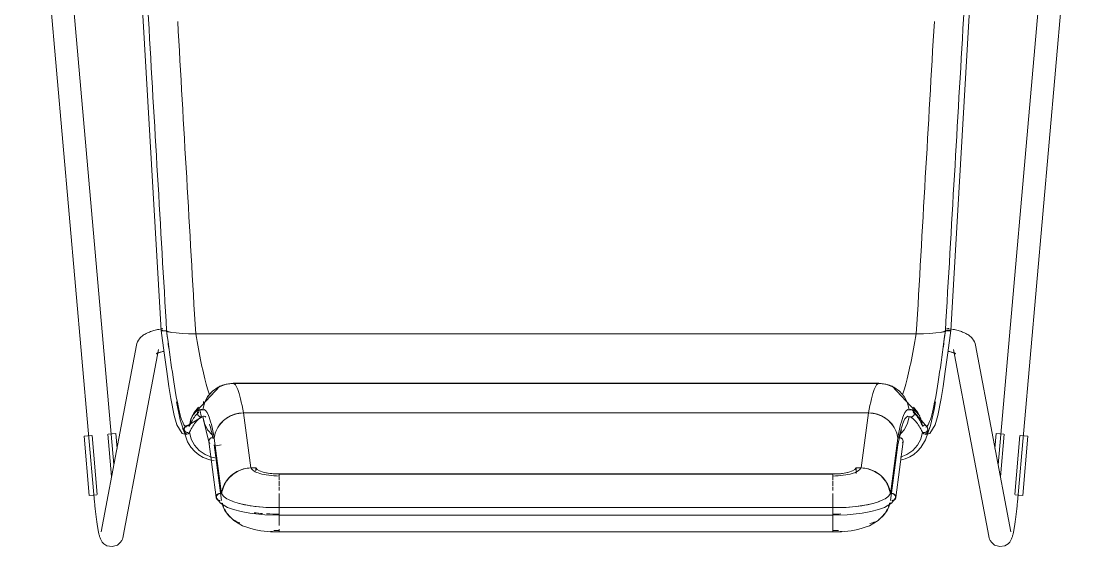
# Model space of a CAD drawing. Header units: millimetres. Extents: x 79795 to 317870, y -36033 to 97293.
# Drawn here: x 162500 to 163069, y 30468 to 30747 of the extents above; entities that cross this region are included whole.
import ezdxf

# ---------------------------------------------------------------- set-up
doc = ezdxf.new("R2010")
doc.units = ezdxf.units.MM
doc.header["$MEASUREMENT"] = 0
doc.layers.add('I-FURN', color=8, linetype='CONTINUOUS', lineweight=9)

msp = doc.modelspace()

# ---------------------------------------------------------------- linework, layer by layer
at = {"layer": 'I-FURN'}
for p, q in [((162500.17, 30934.87), (162539.12, 30491.55)), ((162549.41, 30511.57), (162512.13, 30935.92)), ((163057.32, 30935.92), (163020.02, 30511.42)), ((163030.32, 30491.55), (163069.27, 30934.87)), ((162574.6, 30582.83), (162555.32, 30914.74)), ((162994.84, 30582.83), (163014.13, 30914.74)), ((162572.01, 30583.19), (162572.67, 30583.34)), ((162572.67, 30583.34), (162573.34, 30583.48)), ((162573.34, 30583.48), (162574.02, 30583.62)), ((162574.02, 30583.62), (162574.71, 30583.74)), ((162574.71, 30583.74), (162575.41, 30583.86)), ((162993.31, 30583.97), (162992.59, 30584.07)), ((162994.03, 30583.86), (162993.31, 30583.97)), ((162995.43, 30583.62), (162994.73, 30583.74)), ((162996.11, 30583.48), (162995.43, 30583.62)), ((162996.78, 30583.34), (162996.11, 30583.48)), ((162997.43, 30583.19), (162996.78, 30583.34)), ((162562.04, 30576.87), (162562.47, 30577.66)), ((162562.47, 30577.66), (162562.96, 30578.35)), ((162562.96, 30578.35), (162563.47, 30578.94)), ((162563.47, 30578.94), (162563.99, 30579.46)), ((162563.99, 30579.46), (162564.52, 30579.92)), ((162564.52, 30579.92), (162565.05, 30580.32)), ((162565.05, 30580.32), (162565.59, 30580.68)), ((162565.59, 30580.68), (162566.13, 30581)), ((162566.13, 30581), (162566.66, 30581.29)), ((162566.66, 30581.29), (162567.21, 30581.56)), ((162567.21, 30581.56), (162567.77, 30581.81)), ((162567.77, 30581.81), (162568.34, 30582.05)), ((162568.34, 30582.05), (162568.93, 30582.27)), ((162568.93, 30582.27), (162569.52, 30582.48)), ((162569.52, 30582.48), (162570.12, 30582.67)), ((162570.12, 30582.67), (162570.74, 30582.85)), ((162570.74, 30582.85), (162571.37, 30583.02)), ((162571.37, 30583.02), (162572.01, 30583.19)), ((162574.6, 30582.83), (162574.67, 30582.89)), ((162574.67, 30582.89), (162574.61, 30582.83)), ((162574.61, 30582.83), (162576.16, 30570.98)), ((162575.14, 30582.98), (162574.85, 30582.94)), ((162574.85, 30582.94), (162575.14, 30582.98)), ((162574.87, 30582.73), (162575.17, 30582.69)), ((162575.17, 30582.69), (162574.87, 30582.73)), ((162575.52, 30583.02), (162575.14, 30582.98)), ((162575.14, 30582.98), (162575.52, 30583.02)), ((162575.17, 30582.69), (162575.56, 30582.65)), ((162575.55, 30582.65), (162575.17, 30582.69)), ((162576.01, 30582.63), (162575.55, 30582.65)), ((162575.56, 30582.65), (162576.01, 30582.63)), ((162576.01, 30582.63), (162576.5, 30582.62)), ((162576.5, 30582.62), (162576.01, 30582.63)), ((162576.5, 30582.62), (162577, 30582.63)), ((162577, 30582.63), (162576.5, 30582.62)), ((162577, 30582.63), (162577.47, 30582.65)), ((162577.47, 30582.64), (162577, 30582.63)), ((162577.47, 30582.65), (162578.37, 30582.24)), ((162578.37, 30582.25), (162577.47, 30582.64)), ((162580.11, 30581.88), (162578.37, 30582.25)), ((162578.37, 30582.24), (162580.12, 30581.88)), ((162580.12, 30581.88), (162582.62, 30581.57)), ((162582.58, 30581.57), (162580.12, 30581.88)), ((162585.67, 30581.33), (162582.61, 30581.57)), ((162582.62, 30581.57), (162585.72, 30581.33)), ((162589.19, 30581.18), (162585.67, 30581.33)), ((162585.72, 30581.33), (162589.25, 30581.17)), ((162589.25, 30581.17), (162593.02, 30581.12)), ((162592.94, 30581.12), (162589.25, 30581.17)), ((162593.02, 30581.12), (162976.42, 30581.12)), ((162976.42, 30581.12), (162593.02, 30581.12)), ((162976.42, 30581.12), (162980.19, 30581.17)), ((162980.19, 30581.17), (162976.5, 30581.12)), ((162980.19, 30581.17), (162983.73, 30581.33)), ((162983.73, 30581.33), (162980.25, 30581.18)), ((162983.73, 30581.33), (162986.83, 30581.57)), ((162986.83, 30581.57), (162983.77, 30581.33)), ((162986.83, 30581.57), (162989.32, 30581.88)), ((162989.32, 30581.88), (162986.86, 30581.57)), ((162989.32, 30581.88), (162991.07, 30582.24)), ((162991.07, 30582.25), (162989.33, 30581.88)), ((162991.07, 30582.24), (162991.97, 30582.65)), ((162991.97, 30582.64), (162991.07, 30582.25)), ((162991.97, 30582.65), (162992.44, 30582.63)), ((162992.44, 30582.63), (162991.97, 30582.64)), ((162992.44, 30582.63), (162992.94, 30582.62)), ((162992.94, 30582.62), (162992.44, 30582.63)), ((162992.98, 30583.05), (162992.48, 30583.04)), ((162992.48, 30583.04), (162992.98, 30583.05)), ((162992.94, 30582.62), (162993.43, 30582.63)), ((162993.44, 30582.63), (162992.94, 30582.62)), ((162993.47, 30583.04), (162992.98, 30583.05)), ((162992.98, 30583.05), (162993.47, 30583.04)), ((162994.84, 30582.83), (162993.28, 30570.98)), ((162993.43, 30582.63), (162993.89, 30582.65)), ((162993.89, 30582.65), (162993.44, 30582.63)), ((162993.92, 30583.02), (162993.47, 30583.04)), ((162993.47, 30583.04), (162993.92, 30583.02)), ((162993.89, 30582.65), (162994.27, 30582.69)), ((162994.28, 30582.69), (162993.89, 30582.65)), ((162994.3, 30582.98), (162993.92, 30583.02)), ((162993.92, 30583.02), (162994.3, 30582.98)), ((162994.27, 30582.69), (162994.57, 30582.73)), ((162994.58, 30582.73), (162994.28, 30582.69)), ((162994.59, 30582.94), (162994.3, 30582.98)), ((162994.3, 30582.98), (162994.59, 30582.94)), ((162994.57, 30582.73), (162994.76, 30582.78)), ((162994.77, 30582.78), (162994.58, 30582.73)), ((162994.77, 30582.89), (162994.59, 30582.94)), ((162994.59, 30582.94), (162994.78, 30582.89)), ((162994.76, 30582.78), (162994.84, 30582.83)), ((162994.84, 30582.83), (162994.77, 30582.89)), ((162994.84, 30582.83), (162994.77, 30582.78)), ((162994.78, 30582.89), (162994.84, 30582.83)), ((162998.07, 30583.02), (162997.43, 30583.19)), ((162998.7, 30582.85), (162998.07, 30583.02)), ((162999.32, 30582.67), (162998.7, 30582.85)), ((162999.93, 30582.48), (162999.32, 30582.67)), ((163000.52, 30582.27), (162999.93, 30582.48)), ((163001.1, 30582.05), (163000.52, 30582.27)), ((163001.67, 30581.81), (163001.1, 30582.05)), ((163002.23, 30581.56), (163001.67, 30581.81)), ((163002.78, 30581.29), (163002.23, 30581.56)), ((163003.32, 30581), (163002.78, 30581.29)), ((163003.86, 30580.68), (163003.32, 30581)), ((163004.39, 30580.32), (163003.86, 30580.68)), ((163004.93, 30579.92), (163004.39, 30580.32)), ((163005.46, 30579.46), (163004.93, 30579.92)), ((163005.98, 30578.94), (163005.46, 30579.46)), ((163006.49, 30578.35), (163005.98, 30578.94)), ((163006.97, 30577.66), (163006.49, 30578.35)), ((163007.41, 30576.87), (163006.97, 30577.66)), ((162561.41, 30574.99), (162542.6, 30475.7)), ((162554.39, 30473.46), (162573.2, 30572.75)), ((162561.41, 30574.99), (162561.67, 30575.97)), ((162561.67, 30575.97), (162562.04, 30576.87)), ((162996.24, 30572.75), (163015.05, 30473.46)), ((163007.77, 30575.97), (163007.41, 30576.87)), ((163008.03, 30574.99), (163007.77, 30575.97)), ((163026.84, 30475.7), (163008.03, 30574.99)), ((162571.98, 30570.52), (162572.01, 30570.54)), ((162572.01, 30570.54), (162572.08, 30570.58)), ((162572.08, 30570.58), (162572.17, 30570.63)), ((162572.17, 30570.63), (162572.32, 30570.7)), ((162572.32, 30570.7), (162572.52, 30570.79)), ((162572.52, 30570.79), (162572.75, 30570.89)), ((162572.75, 30570.89), (162573.02, 30570.99)), ((162573.02, 30570.99), (162573.32, 30571.09)), ((162573.32, 30571.09), (162573.66, 30571.2)), ((162573.66, 30571.2), (162574.02, 30571.31)), ((162574.02, 30571.31), (162574.42, 30571.42)), ((162574.42, 30571.42), (162574.84, 30571.52)), ((162574.84, 30571.52), (162575.28, 30571.63)), ((162575.28, 30571.63), (162575.75, 30571.73)), ((162575.75, 30571.73), (162576.24, 30571.82)), ((162576.16, 30570.98), (162577.52, 30561.05)), ((162993.28, 30570.98), (162991.93, 30561.05)), ((162993.69, 30571.73), (162993.2, 30571.82)), ((162994.16, 30571.63), (162993.69, 30571.73)), ((162994.61, 30571.52), (162994.16, 30571.63)), ((162995.03, 30571.42), (162994.61, 30571.52)), ((162995.42, 30571.31), (162995.03, 30571.42)), ((162995.79, 30571.2), (162995.42, 30571.31)), ((162996.12, 30571.09), (162995.79, 30571.2)), ((162996.43, 30570.99), (162996.12, 30571.09)), ((162996.7, 30570.89), (162996.43, 30570.99)), ((162996.93, 30570.79), (162996.7, 30570.89)), ((162997.12, 30570.7), (162996.93, 30570.79)), ((162997.28, 30570.63), (162997.12, 30570.7)), ((162997.36, 30570.58), (162997.28, 30570.63)), ((162997.44, 30570.54), (162997.36, 30570.58)), ((162997.46, 30570.52), (162997.44, 30570.54)), ((162577.52, 30561.05), (162578.7, 30553.03)), ((162991.93, 30561.05), (162990.74, 30553.03)), ((162578.7, 30553.03), (162579.73, 30546.71)), ((162591.15, 30537.5), (162605.75, 30553.2)), ((162601.83, 30550.61), (162599.32, 30547.73)), ((162599.33, 30547.73), (162601.84, 30550.6)), ((162604.97, 30552.78), (162601.83, 30550.61)), ((162601.84, 30550.6), (162604.97, 30552.77)), ((162604.65, 30552.6), (162609.12, 30554.33)), ((162604.97, 30552.77), (162608.54, 30554.14)), ((162608.54, 30554.14), (162604.97, 30552.78)), ((162605.75, 30553.2), (162607.68, 30553.9)), ((162608.54, 30554.14), (162612.33, 30554.61)), ((162612.33, 30554.61), (162608.54, 30554.14)), ((162609.12, 30554.33), (162612.87, 30554.77)), ((162612.33, 30554.61), (162957.11, 30554.61)), ((162957.11, 30554.61), (162612.33, 30554.61)), ((162651.78, 30554.77), (162612.87, 30554.77)), ((162956.58, 30554.77), (162651.78, 30554.77)), ((162960.32, 30554.33), (162956.58, 30554.77)), ((162957.11, 30554.61), (162960.9, 30554.14)), ((162960.91, 30554.14), (162957.11, 30554.61)), ((162964.79, 30552.6), (162960.32, 30554.33)), ((162960.9, 30554.14), (162964.47, 30552.77)), ((162964.48, 30552.78), (162960.91, 30554.14)), ((162963.69, 30553.2), (162961.76, 30553.9)), ((162978.29, 30537.5), (162963.69, 30553.2)), ((162964.47, 30552.77), (162967.61, 30550.6)), ((162967.61, 30550.61), (162964.48, 30552.78)), ((162970.12, 30547.73), (162967.61, 30550.61)), ((162967.61, 30550.6), (162970.11, 30547.73)), ((162990.74, 30553.03), (162989.71, 30546.71)), ((162579.73, 30546.71), (162581.54, 30537.69)), ((162582.71, 30544.92), (162584.62, 30535.26)), ((162597.57, 30544.34), (162596.68, 30540.62)), ((162599.32, 30547.73), (162597.57, 30544.34)), ((162597.58, 30544.34), (162599.33, 30547.73)), ((162970.11, 30547.73), (162971.87, 30544.34)), ((162971.87, 30544.34), (162970.12, 30547.73)), ((162972.77, 30540.62), (162971.87, 30544.34)), ((162986, 30540.85), (162986.73, 30544.92)), ((162989.71, 30546.71), (162987.91, 30537.69)), ((162592.09, 30539.17), (162590.45, 30535.85)), ((162590.46, 30535.85), (162592.1, 30539.17)), ((162594.5, 30542.01), (162592.09, 30539.17)), ((162592.1, 30539.17), (162594.5, 30542.01)), ((162593.84, 30538.87), (162593.91, 30539.36)), ((162593.9, 30539.36), (162593.84, 30538.87)), ((162593.91, 30538.38), (162593.84, 30538.87)), ((162593.84, 30538.87), (162593.9, 30538.38)), ((162594.09, 30539.82), (162593.9, 30539.36)), ((162593.9, 30538.38), (162594.09, 30537.92)), ((162593.91, 30539.36), (162594.1, 30539.82)), ((162594.1, 30537.92), (162593.91, 30538.38)), ((162594.39, 30540.22), (162594.09, 30539.82)), ((162594.09, 30537.92), (162594.39, 30537.52)), ((162594.1, 30539.82), (162594.39, 30540.22)), ((162594.39, 30537.52), (162594.1, 30537.92)), ((162594.39, 30540.22), (162594.77, 30540.54)), ((162594.77, 30540.54), (162594.39, 30540.22)), ((162594.77, 30540.54), (162595.22, 30540.74)), ((162595.22, 30540.74), (162594.77, 30540.54)), ((162594.87, 30540.59), (162597.75, 30540.64)), ((162595.16, 30540.72), (162596, 30536.83)), ((162595.22, 30540.74), (162595.71, 30540.82)), ((162595.71, 30540.82), (162595.22, 30540.74)), ((162595.71, 30540.82), (162596.21, 30540.78)), ((162596.21, 30540.79), (162595.71, 30540.82)), ((162596.68, 30540.62), (162596.21, 30540.79)), ((162596.21, 30540.78), (162596.68, 30540.62)), ((162614.6, 30538.54), (162611.05, 30537.22)), ((162618.37, 30539.02), (162614.6, 30538.54)), ((162622.23, 30509.74), (162618.37, 30539.02)), ((162618.37, 30539.02), (162951.08, 30539.02)), ((162951.08, 30539.02), (162618.37, 30539.02)), ((162951.08, 30539.02), (162947.22, 30509.74)), ((162954.85, 30538.54), (162951.08, 30539.02)), ((162958.39, 30537.22), (162954.85, 30538.54)), ((162974.58, 30540.59), (162971.7, 30540.64)), ((162972.76, 30540.62), (162973.23, 30540.78)), ((162973.24, 30540.79), (162972.77, 30540.62)), ((162973.23, 30540.78), (162973.73, 30540.82)), ((162973.73, 30540.82), (162973.24, 30540.79)), ((162973.73, 30540.82), (162974.22, 30540.74)), ((162974.22, 30540.74), (162973.73, 30540.82)), ((162974.22, 30540.74), (162974.67, 30540.54)), ((162974.68, 30540.54), (162974.22, 30540.74)), ((162982.4, 30531.31), (162974.28, 30540.72)), ((162974.67, 30540.54), (162975.05, 30540.22)), ((162975.06, 30540.22), (162974.68, 30540.54)), ((162974.95, 30542.01), (162977.34, 30539.17)), ((162977.35, 30539.17), (162974.95, 30542.01)), ((162975.35, 30537.92), (162975.05, 30537.52)), ((162975.05, 30540.22), (162975.35, 30539.82)), ((162975.35, 30539.82), (162975.06, 30540.22)), ((162975.06, 30537.52), (162975.35, 30537.92)), ((162975.35, 30539.82), (162975.54, 30539.36)), ((162975.54, 30539.36), (162975.35, 30539.82)), ((162975.54, 30538.38), (162975.35, 30537.92)), ((162975.35, 30537.92), (162975.54, 30538.38)), ((162975.54, 30539.36), (162975.6, 30538.87)), ((162975.61, 30538.87), (162975.54, 30539.36)), ((162975.6, 30538.87), (162975.54, 30538.38)), ((162975.54, 30538.38), (162975.61, 30538.87)), ((162977.34, 30539.17), (162978.98, 30535.85)), ((162978.99, 30535.85), (162977.35, 30539.17)), ((162984.1, 30532.33), (162986, 30540.85)), ((162581.54, 30537.69), (162582.94, 30532.7)), ((162582.94, 30532.7), (162585.71, 30528.06)), ((162584.62, 30535.26), (162588.6, 30523.54)), ((162587.04, 30531.31), (162596.43, 30537.01)), ((162587.75, 30532.12), (162587.37, 30531.8)), ((162587.38, 30531.8), (162587.76, 30532.12)), ((162588.2, 30532.33), (162587.75, 30532.12)), ((162587.76, 30532.12), (162588.2, 30532.32)), ((162588.69, 30532.42), (162588.2, 30532.33)), ((162588.2, 30532.32), (162588.7, 30532.41)), ((162589.19, 30532.39), (162588.69, 30532.42)), ((162588.7, 30532.41), (162589.19, 30532.38)), ((162589.67, 30532.23), (162589.19, 30532.39)), ((162589.19, 30532.38), (162589.67, 30532.23)), ((162589.67, 30532.23), (162590.46, 30535.85)), ((162590.45, 30535.85), (162589.67, 30532.23)), ((162594.77, 30537.2), (162594.39, 30537.52)), ((162594.39, 30537.52), (162594.77, 30537.2)), ((162595.22, 30537), (162594.77, 30537.2)), ((162594.77, 30537.2), (162595.22, 30537)), ((162595.71, 30536.92), (162595.22, 30537)), ((162595.22, 30537), (162595.71, 30536.92)), ((162596.21, 30536.96), (162595.71, 30536.92)), ((162595.71, 30536.92), (162596.21, 30536.95)), ((162596.68, 30537.12), (162596.21, 30536.96)), ((162596.21, 30536.95), (162596.68, 30537.12)), ((162596.68, 30537.12), (162597.57, 30533.4)), ((162597.03, 30535.27), (162596.71, 30537.14)), ((162600, 30523.65), (162597.03, 30535.27)), ((162597.57, 30533.4), (162599.32, 30530.01)), ((162607.94, 30535.14), (162605.45, 30532.4)), ((162611.05, 30537.22), (162607.94, 30535.14)), ((162961.51, 30535.14), (162958.39, 30537.22)), ((162964, 30532.4), (162961.51, 30535.14)), ((162970.12, 30530.01), (162971.87, 30533.4)), ((162971.87, 30533.4), (162972.77, 30537.12)), ((162973.23, 30536.96), (162972.76, 30537.12)), ((162972.77, 30537.12), (162973.24, 30536.95)), ((162973.44, 30536.83), (162973.01, 30537.01)), ((162973.73, 30536.92), (162973.23, 30536.96)), ((162973.24, 30536.95), (162973.73, 30536.92)), ((162974.22, 30537), (162973.73, 30536.92)), ((162973.73, 30536.92), (162974.22, 30537)), ((162974.67, 30537.2), (162974.22, 30537)), ((162974.22, 30537), (162974.68, 30537.2)), ((162975.05, 30537.52), (162974.67, 30537.2)), ((162974.68, 30537.2), (162975.06, 30537.52)), ((162978.98, 30535.85), (162979.77, 30532.23)), ((162979.77, 30532.23), (162978.99, 30535.85)), ((162980.25, 30532.39), (162979.77, 30532.23)), ((162979.77, 30532.23), (162980.25, 30532.38)), ((162980.75, 30532.42), (162980.25, 30532.39)), ((162980.25, 30532.38), (162980.75, 30532.41)), ((162981.24, 30532.33), (162980.75, 30532.42)), ((162980.75, 30532.41), (162981.24, 30532.32)), ((162981.69, 30532.12), (162981.24, 30532.33)), ((162981.24, 30532.32), (162981.69, 30532.12)), ((162981.43, 30524.71), (162984.1, 30532.33)), ((162981.69, 30532.12), (162982.07, 30531.8)), ((162982.07, 30531.8), (162981.69, 30532.12)), ((162986.5, 30532.7), (162983.73, 30528.06)), ((162987.91, 30537.69), (162986.5, 30532.7)), ((162533.55, 30526.56), (162535.59, 30526.74)), ((162536.31, 30495.15), (162533.55, 30526.56)), ((162535.59, 30526.74), (162537.65, 30526.92)), ((162540.54, 30495.52), (162537.78, 30526.93)), ((162546.23, 30527.68), (162548.2, 30505.2)), ((162546.35, 30527.69), (162548.41, 30527.87)), ((162548.41, 30527.87), (162550.46, 30528.05)), ((162551.15, 30520.15), (162550.46, 30528.05)), ((162585.71, 30528.06), (162587.9, 30527.53)), ((162586.9, 30530.94), (162586.84, 30530.45)), ((162586.84, 30530.45), (162586.92, 30529.97)), ((162586.85, 30530.45), (162586.91, 30530.94)), ((162586.92, 30529.97), (162586.85, 30530.45)), ((162587.08, 30531.4), (162586.9, 30530.94)), ((162586.91, 30530.94), (162587.09, 30531.4)), ((162587.12, 30529.51), (162586.92, 30529.97)), ((162586.92, 30529.97), (162587.11, 30529.51)), ((162587.37, 30531.8), (162587.08, 30531.4)), ((162587.09, 30531.4), (162587.38, 30531.8)), ((162587.11, 30529.51), (162587.41, 30529.12)), ((162587.42, 30529.12), (162587.12, 30529.51)), ((162587.41, 30529.12), (162587.8, 30528.81)), ((162587.8, 30528.81), (162587.42, 30529.12)), ((162588.26, 30528.62), (162587.8, 30528.81)), ((162587.8, 30528.81), (162588.26, 30528.62)), ((162587.9, 30527.53), (162588.81, 30527.82)), ((162588.75, 30528.54), (162588.26, 30528.62)), ((162588.26, 30528.62), (162588.75, 30528.54)), ((162589.72, 30528.75), (162589.25, 30528.58)), ((162589.25, 30528.58), (162589.72, 30528.75)), ((162589.72, 30528.75), (162590.62, 30525.12)), ((162599.32, 30530.01), (162601.83, 30527.13)), ((162967.86, 30527.6), (162966.48, 30521.31)), ((162967.61, 30527.13), (162970.12, 30530.01)), ((162968.61, 30530.04), (162967.86, 30527.6)), ((162978.82, 30525.12), (162979.72, 30528.75)), ((162980.19, 30528.58), (162979.72, 30528.75)), ((162979.72, 30528.75), (162980.19, 30528.58)), ((162980.69, 30528.54), (162980.19, 30528.58)), ((162980.19, 30528.58), (162980.69, 30528.54)), ((162981.54, 30527.53), (162980.63, 30527.82)), ((162981.19, 30528.62), (162980.69, 30528.54)), ((162980.69, 30528.54), (162981.19, 30528.62)), ((162981.64, 30528.81), (162981.19, 30528.62)), ((162981.19, 30528.62), (162981.64, 30528.81)), ((162983.73, 30528.06), (162981.54, 30527.53)), ((162982.03, 30529.12), (162981.64, 30528.81)), ((162981.64, 30528.81), (162982.03, 30529.12)), ((162982.33, 30529.51), (162982.03, 30529.12)), ((162982.03, 30529.12), (162982.33, 30529.51)), ((162982.07, 30531.8), (162982.36, 30531.4)), ((162982.36, 30531.4), (162982.07, 30531.8)), ((162982.25, 30531.58), (162982.37, 30531.36)), ((162982.52, 30529.97), (162982.33, 30529.51)), ((162982.33, 30529.51), (162982.53, 30529.97)), ((162982.36, 30531.4), (162982.54, 30530.94)), ((162982.54, 30530.94), (162982.36, 30531.4)), ((162982.6, 30530.45), (162982.52, 30529.97)), ((162982.53, 30529.97), (162982.6, 30530.45)), ((162982.54, 30530.94), (162982.6, 30530.45)), ((162982.6, 30530.45), (162982.54, 30530.94)), ((163018.99, 30528.05), (163018.29, 30520.15)), ((163018.99, 30528.05), (163021.03, 30527.87)), ((163021.03, 30527.87), (163023.1, 30527.69)), ((163021.23, 30505.07), (163023.22, 30527.68)), ((163031.67, 30526.93), (163028.91, 30495.52)), ((163031.79, 30526.92), (163033.85, 30526.74)), ((163035.9, 30526.56), (163033.14, 30495.15)), ((163033.85, 30526.74), (163035.9, 30526.56)), ((162588.6, 30523.54), (162590.42, 30520.72)), ((162590.62, 30525.12), (162592.36, 30521.8)), ((162592.36, 30521.8), (162594.84, 30518.97)), ((162600.04, 30524.44), (162599.97, 30523.97)), ((162599.97, 30523.97), (162600.04, 30523.5)), ((162603.84, 30493.96), (162599.99, 30523.73)), ((162600.23, 30524.88), (162600.04, 30524.44)), ((162600.04, 30523.5), (162600.23, 30523.06)), ((162600.53, 30525.26), (162600.23, 30524.88)), ((162600.23, 30523.06), (162600.52, 30522.67)), ((162600.91, 30525.56), (162600.53, 30525.26)), ((162601.36, 30525.75), (162600.91, 30525.56)), ((162601.85, 30525.83), (162601.36, 30525.75)), ((162602.35, 30525.79), (162601.85, 30525.83)), ((162602.82, 30525.64), (162606.66, 30495.94)), ((162606.68, 30492.4), (162602.84, 30522.09)), ((162602.96, 30521.31), (162606.45, 30522)), ((162966.61, 30522.09), (162962.76, 30492.4)), ((162966.62, 30525.64), (162962.78, 30495.94)), ((162969.45, 30523.73), (162965.6, 30493.96)), ((162967.59, 30525.83), (162967.1, 30525.79)), ((162968.08, 30525.75), (162967.59, 30525.83)), ((162968.54, 30525.56), (162968.08, 30525.75)), ((162968.92, 30525.26), (162968.54, 30525.56)), ((162969.21, 30524.88), (162968.92, 30525.26)), ((162969.4, 30524.44), (162969.21, 30524.88)), ((162969.22, 30523.06), (162969.4, 30523.5)), ((162969.47, 30523.97), (162969.4, 30524.44)), ((162969.4, 30523.5), (162969.47, 30523.97)), ((162974.6, 30518.97), (162977.08, 30521.8)), ((162977.08, 30521.8), (162978.82, 30525.12)), ((162978.93, 30520.59), (162981.43, 30524.71)), ((162590.42, 30520.72), (162592.41, 30518.47)), ((162592.41, 30518.47), (162594.58, 30516.69)), ((162594.58, 30516.69), (162596.85, 30515.35)), ((162594.84, 30518.97), (162597.93, 30516.8)), ((162596.85, 30515.35), (162600.45, 30514.06)), ((162597.93, 30516.8), (162601.44, 30515.4)), ((162601.44, 30515.4), (162603.18, 30515.03)), ((162603.19, 30515.03), (162601.45, 30515.4)), ((162968, 30515.4), (162971.52, 30516.8)), ((162970.65, 30514.54), (162973.02, 30515.57)), ((162971.52, 30516.8), (162974.6, 30518.97)), ((162973.02, 30515.57), (162975.21, 30516.95)), ((162975.21, 30516.95), (162977.19, 30518.63)), ((162977.19, 30518.63), (162978.93, 30520.59)), ((162600.45, 30514.06), (162602.72, 30513.77)), ((162624.94, 30509.81), (162622.23, 30509.74)), ((162624.94, 30509.81), (162624.94, 30508.14)), ((162625.58, 30508.95), (162624.94, 30509.81)), ((162944.5, 30509.81), (162943.86, 30508.95)), ((162944.5, 30506.8), (162944.5, 30509.81)), ((162947.22, 30509.74), (162944.5, 30509.81)), ((162944.5, 30506.8), (162944.5, 30509.79)), ((162968.14, 30513.88), (162970.65, 30514.54)), ((162626.93, 30508.16), (162625.58, 30508.95)), ((162628.92, 30507.49), (162626.93, 30508.16)), ((162631.41, 30506.98), (162628.92, 30507.49)), ((162634.26, 30506.66), (162631.41, 30506.98)), ((162637.3, 30506.55), (162634.26, 30506.66)), ((162932.15, 30506.55), (162637.3, 30506.55)), ((162637.3, 30506.49), (162932.15, 30506.49)), ((162637.3, 30503.22), (162637.3, 30504.96)), ((162935.18, 30506.66), (162932.15, 30506.55)), ((162932.15, 30504.97), (162932.15, 30505.42)), ((162932.15, 30504.96), (162932.15, 30503.22)), ((162938.04, 30506.98), (162935.18, 30506.66)), ((162940.53, 30507.49), (162938.04, 30506.98)), ((162942.51, 30508.16), (162940.53, 30507.49)), ((162943.86, 30508.95), (162942.51, 30508.16)), ((162605.91, 30498.37), (162606.23, 30495.93)), ((162637.3, 30500.17), (162637.3, 30502.64)), ((162637.3, 30497.81), (162637.3, 30499.65)), ((162932.15, 30502.64), (162932.15, 30500.17)), ((162932.15, 30499.65), (162932.15, 30497.81)), ((162963.53, 30498.36), (162962.91, 30493.59)), ((162538.35, 30495.33), (162536.31, 30495.15)), ((162540.41, 30495.51), (162538.35, 30495.33)), ((162604.2, 30493.46), (162606.09, 30491.07)), ((162637.3, 30492.63), (162637.3, 30496.18)), ((162637.3, 30492.43), (162637.3, 30488.62)), ((162637.3, 30488.62), (162637.3, 30492.43)), ((162932.15, 30496.18), (162932.15, 30492.63)), ((162932.15, 30488.62), (162932.15, 30492.43)), ((162932.15, 30492.43), (162932.15, 30488.62)), ((162965.24, 30493.46), (162963.35, 30491.07)), ((163031.09, 30495.33), (163029.03, 30495.51)), ((163033.14, 30495.15), (163031.09, 30495.33)), ((162539.13, 30491.39), (162539.12, 30491.55)), ((162539.2, 30490.64), (162539.13, 30491.39)), ((162539.27, 30489.89), (162539.2, 30490.64)), ((162539.34, 30489.14), (162539.27, 30489.89)), ((162539.42, 30488.39), (162539.34, 30489.14)), ((162539.49, 30487.65), (162539.42, 30488.39)), ((162539.57, 30486.92), (162539.49, 30487.65)), ((162539.65, 30486.19), (162539.57, 30486.92)), ((162606.09, 30491.07), (162609.92, 30488.77)), ((162608.23, 30487.96), (162609.56, 30485.7)), ((162609.92, 30488.77), (162613.09, 30487.58)), ((162612.63, 30491.91), (162616.06, 30490.82)), ((162613.09, 30487.58), (162617.13, 30486.5)), ((162616.06, 30490.82), (162620.5, 30489.85)), ((162620.5, 30489.85), (162624.51, 30489.26)), ((162624.51, 30489.26), (162631.07, 30488.73)), ((162631.07, 30488.73), (162637.3, 30488.65)), ((162932.15, 30488.65), (162637.3, 30488.65)), ((162637.3, 30488.54), (162637.3, 30488.31)), ((162637.3, 30484.69), (162637.3, 30488.54)), ((162637.3, 30488.31), (162637.3, 30487.98)), ((162637.3, 30487.98), (162637.3, 30487.57)), ((162637.3, 30487.57), (162637.3, 30487.09)), ((162637.3, 30487.09), (162637.3, 30486.59)), ((162637.3, 30486.59), (162637.3, 30486.1)), ((162932.15, 30488.65), (162938.56, 30488.73)), ((162932.15, 30488.54), (162932.15, 30488.64)), ((162932.15, 30488.64), (162932.15, 30484.69)), ((162932.15, 30488.31), (162932.15, 30488.54)), ((162932.15, 30487.98), (162932.15, 30488.31)), ((162932.15, 30487.57), (162932.15, 30487.98)), ((162932.15, 30487.09), (162932.15, 30487.57)), ((162932.15, 30486.59), (162932.15, 30487.09)), ((162932.15, 30486.1), (162932.15, 30486.59)), ((162938.56, 30488.73), (162944.55, 30489.21)), ((162944.55, 30489.21), (162949.98, 30490.04)), ((162949.98, 30490.04), (162953.48, 30490.85)), ((162956.35, 30487.58), (162952.31, 30486.5)), ((162953.48, 30490.85), (162956.31, 30491.72)), ((162956.31, 30491.72), (162956.82, 30491.91)), ((162959.52, 30488.77), (162956.35, 30487.58)), ((162963.35, 30491.07), (162959.52, 30488.77)), ((162961.22, 30487.96), (162959.89, 30485.7)), ((163029.79, 30486.19), (163029.87, 30486.92)), ((163029.87, 30486.92), (163029.95, 30487.65)), ((163029.95, 30487.65), (163030.03, 30488.39)), ((163030.03, 30488.39), (163030.1, 30489.14)), ((163030.1, 30489.14), (163030.17, 30489.89)), ((163030.17, 30489.89), (163030.24, 30490.64)), ((163030.24, 30490.64), (163030.31, 30491.39)), ((163030.31, 30491.39), (163030.32, 30491.55)), ((162539.73, 30485.48), (162539.65, 30486.19)), ((162539.82, 30484.77), (162539.73, 30485.48)), ((162539.9, 30484.07), (162539.82, 30484.77)), ((162539.99, 30483.38), (162539.9, 30484.07)), ((162540.07, 30482.7), (162539.99, 30483.38)), ((162540.16, 30482.04), (162540.07, 30482.7)), ((162540.25, 30481.39), (162540.16, 30482.04)), ((162540.34, 30480.76), (162540.25, 30481.39)), ((162609.56, 30485.7), (162611.23, 30483.63)), ((162611.23, 30483.63), (162613.21, 30481.79)), ((162613.21, 30481.79), (162617.92, 30478.92)), ((162617.13, 30486.5), (162621.85, 30485.63)), ((162621.85, 30485.63), (162629.73, 30484.83)), ((162629.73, 30484.83), (162637.3, 30484.69)), ((162637.3, 30486.1), (162637.3, 30485.65)), ((162637.3, 30485.65), (162637.3, 30485.26)), ((162637.3, 30485.26), (162637.3, 30484.95)), ((162637.3, 30484.95), (162637.3, 30484.76)), ((162637.3, 30484.93), (162637.3, 30481.9)), ((162637.3, 30481.92), (162637.3, 30484.93)), ((162637.3, 30484.76), (162637.3, 30484.69)), ((162637.3, 30484.69), (162932.15, 30484.69)), ((162637.3, 30479.17), (162637.3, 30481.75)), ((162932.15, 30485.65), (162932.15, 30486.1)), ((162932.15, 30485.26), (162932.15, 30485.65)), ((162932.15, 30484.95), (162932.15, 30485.26)), ((162932.15, 30484.76), (162932.15, 30484.95)), ((162932.15, 30481.9), (162932.15, 30484.93)), ((162932.15, 30484.93), (162932.15, 30481.92)), ((162939.71, 30484.83), (162932.15, 30484.69)), ((162932.15, 30484.69), (162932.15, 30484.76)), ((162932.15, 30481.75), (162932.15, 30479.17)), ((162947.6, 30485.63), (162939.71, 30484.83)), ((162952.31, 30486.5), (162947.6, 30485.63)), ((162956.24, 30481.79), (162951.52, 30478.92)), ((162958.22, 30483.63), (162956.24, 30481.79)), ((162959.89, 30485.7), (162958.22, 30483.63)), ((163029.1, 30480.76), (163029.19, 30481.39)), ((163029.19, 30481.39), (163029.28, 30482.04)), ((163029.28, 30482.04), (163029.37, 30482.7)), ((163029.37, 30482.7), (163029.46, 30483.38)), ((163029.46, 30483.38), (163029.54, 30484.07)), ((163029.54, 30484.07), (163029.63, 30484.77)), ((163029.63, 30484.77), (163029.71, 30485.48)), ((163029.71, 30485.48), (163029.79, 30486.19)), ((162540.43, 30480.14), (162540.34, 30480.76)), ((162540.52, 30479.54), (162540.43, 30480.14)), ((162540.61, 30478.95), (162540.52, 30479.54)), ((162540.71, 30478.38), (162540.61, 30478.95)), ((162540.8, 30477.83), (162540.71, 30478.38)), ((162540.89, 30477.3), (162540.8, 30477.83)), ((162540.99, 30476.78), (162540.89, 30477.3)), ((162541.08, 30476.29), (162540.99, 30476.78)), ((162541.18, 30475.81), (162541.08, 30476.29)), ((162541.27, 30475.35), (162541.18, 30475.81)), ((162541.37, 30474.91), (162541.27, 30475.35)), ((162617.92, 30478.92), (162624.07, 30476.9)), ((162624.07, 30476.9), (162627.57, 30476.25)), ((162627.57, 30476.25), (162632.78, 30475.73)), ((162632.78, 30475.73), (162637.3, 30475.65)), ((162637.3, 30475.67), (162637.3, 30477.14)), ((162637.3, 30475.82), (162637.3, 30475.65)), ((162637.3, 30475.65), (162932.15, 30475.65)), ((162932.15, 30477.66), (162932.15, 30478.93)), ((162932.15, 30477.69), (162932.15, 30475.67)), ((162932.15, 30475.65), (162932.15, 30475.82)), ((162936.67, 30475.73), (162932.15, 30475.65)), ((162941.88, 30476.25), (162936.67, 30475.73)), ((162945.37, 30476.9), (162941.88, 30476.25)), ((162951.52, 30478.92), (162945.37, 30476.9)), ((163028.07, 30474.91), (163028.17, 30475.35)), ((163028.17, 30475.35), (163028.27, 30475.81)), ((163028.27, 30475.81), (163028.36, 30476.29)), ((163028.36, 30476.29), (163028.46, 30476.78)), ((163028.46, 30476.78), (163028.55, 30477.3)), ((163028.55, 30477.3), (163028.65, 30477.83)), ((163028.65, 30477.83), (163028.74, 30478.38)), ((163028.74, 30478.38), (163028.83, 30478.95)), ((163028.83, 30478.95), (163028.92, 30479.54)), ((163028.92, 30479.54), (163029.01, 30480.14)), ((163029.01, 30480.14), (163029.1, 30480.76)), ((162541.47, 30474.48), (162541.37, 30474.91)), ((162541.58, 30474.07), (162541.47, 30474.48)), ((162541.68, 30473.66), (162541.58, 30474.07)), ((162541.8, 30473.27), (162541.68, 30473.66)), ((162541.92, 30472.87), (162541.8, 30473.27)), ((162542.07, 30472.47), (162541.92, 30472.87)), ((162542.23, 30472.04), (162542.07, 30472.47)), ((162542.45, 30471.57), (162542.23, 30472.04)), ((162542.75, 30471.01), (162542.45, 30471.57)), ((162543.23, 30470.3), (162542.75, 30471.01)), ((162544.09, 30469.39), (162543.23, 30470.3)), ((162551.25, 30468.7), (162552.83, 30470.03)), ((162552.83, 30470.03), (162553.58, 30471.11)), ((162553.58, 30471.11), (162553.95, 30471.91)), ((162553.95, 30471.91), (162554.17, 30472.53)), ((162554.17, 30472.53), (162554.3, 30473.05)), ((162554.3, 30473.05), (162554.39, 30473.46)), ((163015.14, 30473.05), (163015.05, 30473.46)), ((163015.28, 30472.53), (163015.14, 30473.05)), ((163015.49, 30471.91), (163015.28, 30472.53)), ((163015.87, 30471.11), (163015.49, 30471.91)), ((163016.61, 30470.03), (163015.87, 30471.11)), ((163018.19, 30468.7), (163016.61, 30470.03)), ((163025.36, 30469.39), (163026.21, 30470.3)), ((163026.21, 30470.3), (163026.69, 30471.01)), ((163026.69, 30471.01), (163026.99, 30471.57)), ((163026.99, 30471.57), (163027.21, 30472.04)), ((163027.21, 30472.04), (163027.38, 30472.47)), ((163027.38, 30472.47), (163027.52, 30472.87)), ((163027.52, 30472.87), (163027.65, 30473.27)), ((163027.65, 30473.27), (163027.76, 30473.66)), ((163027.76, 30473.66), (163027.87, 30474.07)), ((163027.87, 30474.07), (163027.97, 30474.48)), ((163027.97, 30474.48), (163028.07, 30474.91)), ((162545.74, 30468.35), (162544.09, 30469.39)), ((162548.5, 30467.87), (162545.74, 30468.35)), ((162551.25, 30468.7), (162548.5, 30467.87)), ((163018.19, 30468.7), (163020.94, 30467.87)), ((163020.94, 30467.87), (163023.7, 30468.35)), ((163023.7, 30468.35), (163025.36, 30469.39))]:
    msp.add_line(p, q, dxfattribs=at)
for centre, major_axis, ratio, start_param, end_param in [((162618.5, 30523.95), (15.78, 0), 0.955139, 1.579038, 2.787386), ((162950.95, 30523.95), (15.78, 0), 0.955139, 0.354206, 1.562553), ((162618.5, 30523.95), (15.78, 0), 0.955139, 2.787556, 3.029056), ((162950.95, 30523.95), (15.78, 0), 0.955139, 0.112537, 0.354036), ((162601.94, 30523.96), (1.96, 0), 0.955139, 1.359855, 3.903556), ((162967.51, 30523.96), (1.96, 0), 0.955139, 5.775592, 8.064923), ((162637.3, 30491.4), (0, 15.75), 0.000004, 0.290246, 0.472486), ((162932.15, 30491.4), (0, 15.75), 0.000004, 5.8107, 5.99294), ((162637.3, 30479.93), (12.4, 0), 0.287441, 4.492176, 4.712389), ((162932.15, 30479.93), (12.4, 0), 0.287441, 4.712389, 4.950404)]:
    msp.add_ellipse(centre, major_axis=major_axis, ratio=ratio, start_param=start_param, end_param=end_param, dxfattribs=at)
for points in [[(162558.15, 30914.64), (162561.37, 30859.24), (162567.81, 30748.48), (162574.25, 30637.88), (162577.47, 30582.64)], [(163011.29, 30914.64), (163008.07, 30859.24), (163001.63, 30748.48), (162995.19, 30637.88), (162991.97, 30582.64)], [(162592.94, 30581.12), (162589.75, 30636.48), (162586.55, 30691.9), (162583.36, 30747.36)], [(162986.09, 30747.36), (162982.89, 30691.9), (162979.7, 30636.48), (162976.5, 30581.12)], [(162578.67, 30573.28), (162578.28, 30576.37), (162577.88, 30579.51), (162577.49, 30582.63)], [(162990.8, 30573.48), (162991.18, 30576.51), (162991.57, 30579.57), (162991.96, 30582.63)], [(162612.87, 30554.77), (162612.69, 30554.77), (162612.51, 30554.71), (162612.33, 30554.61)], [(162957.11, 30554.61), (162956.94, 30554.71), (162956.76, 30554.77), (162956.58, 30554.77)], [(162597.24, 30543.68), (162597.18, 30544.15), (162597.13, 30544.62), (162597.07, 30545.09)], [(162602.82, 30525.64), (162601.8, 30531.14), (162599.75, 30539.2), (162597.7, 30541.17), (162596.68, 30540.62)], [(162966.62, 30525.64), (162967.65, 30531.14), (162969.69, 30539.2), (162971.74, 30541.17), (162972.76, 30540.62)], [(162589.67, 30532.23), (162589.53, 30532.03), (162589.38, 30531.85), (162589.24, 30531.71)], [(162598.31, 30536.7), (162597.77, 30537.27), (162597.22, 30537.41), (162596.68, 30537.12)], [(162602.19, 30525.43), (162601.56, 30528.41), (162600.94, 30531.21), (162600.31, 30532.95)], [(162979.77, 30532.23), (162979.92, 30532.03), (162980.06, 30531.85), (162980.21, 30531.71)], [(162622.23, 30509.74), (162620.93, 30509.7), (162618.43, 30509.34), (162614.83, 30507.93), (162611.68, 30505.73), (162609.16, 30502.9), (162607.39, 30499.56), (162606.81, 30497.18), (162606.66, 30495.94)], [(162637.3, 30505.42), (162635.4, 30505.45), (162631.67, 30505.71), (162626.87, 30506.67), (162623.55, 30508.07), (162622.6, 30509.17), (162622.47, 30509.73)], [(162946.97, 30509.73), (162946.71, 30508.61), (162943.33, 30506.45), (162935.94, 30505.48), (162932.15, 30505.42)], [(162962.78, 30495.94), (162962.63, 30497.18), (162962.05, 30499.56), (162960.29, 30502.9), (162957.76, 30505.73), (162954.61, 30507.93), (162951.01, 30509.34), (162948.51, 30509.7), (162947.22, 30509.74)], [(162628.92, 30507.44), (162630.97, 30506.89), (162633.69, 30506.61), (162636.46, 30506.51)], [(162932.99, 30506.5), (162935.77, 30506.56), (162938.91, 30506.83), (162940.53, 30507.44)], [(162950.75, 30509.19), (162951.99, 30508.86), (162954.31, 30507.89), (162956.62, 30506.53), (162957.62, 30505.71)], [(162958.15, 30504.95), (162958.78, 30504.33), (162959.41, 30503.67), (162959.88, 30502.93)], [(162607.12, 30497.46), (162607.44, 30498.84), (162607.94, 30500.21), (162608.64, 30501.47)], [(162960.8, 30501.45), (162961.49, 30500.19), (162961.9, 30498.83), (162962.23, 30497.44)], [(162612.46, 30491.98), (162610.99, 30492.55), (162608.53, 30493.81), (162607.22, 30495.22), (162606.87, 30495.95)], [(162962.58, 30495.95), (162962.23, 30495.22), (162960.92, 30493.81), (162957.22, 30491.92), (162952.15, 30490.39), (162946, 30489.28), (162939.15, 30488.65), (162934.49, 30488.58), (162932.15, 30488.62)], [(162963.05, 30496.09), (162963.13, 30496.11), (162963.29, 30496.13), (162963.46, 30496.13), (162963.54, 30496.12)], [(162607.75, 30489.06), (162607.49, 30489.71), (162607.33, 30490.39), (162607.19, 30491.07)], [(162962.3, 30490.98), (162962.14, 30490.33), (162961.94, 30489.68), (162961.7, 30489.05)], [(162628.49, 30485.46), (162627.01, 30485.57), (162625.56, 30485.72), (162624.14, 30485.9)], [(162637.3, 30485.22), (162635.08, 30485.18), (162632.88, 30485.21), (162630.7, 30485.32)], [(162936.41, 30485.23), (162935, 30485.2), (162933.58, 30485.19), (162932.15, 30485.22)], [(162951.75, 30480.09), (162952.71, 30480.35), (162953.64, 30480.7), (162954.53, 30481.13)], [(162637.3, 30475.74), (162635.72, 30475.73), (162634.22, 30475.81), (162632.79, 30475.95)], [(162937.12, 30475.96), (162935.54, 30475.81), (162933.86, 30475.73), (162932.15, 30475.74)]]:
    msp.add_open_spline(points, degree=3, dxfattribs=at)
for points, knots in [([(162587.84, 30531.35), (162587.43, 30531.55), (162586.01, 30533.15), (162583.57, 30541.44), (162580.52, 30559.88), (162578.49, 30575.1), (162577.47, 30582.65)], [0.1500589, 0.1500589, 0.1500589, 0.1500589, 0.25, 0.5, 0.75, 1, 1, 1, 1]), ([(162600.32, 30548.84), (162599.83, 30549.99), (162598.37, 30554.23), (162595.94, 30564.95), (162594, 30575.73), (162593.02, 30581.12)], [0.375, 0.375, 0.375, 0.375, 0.5, 0.75, 1, 1, 1, 1]), ([(162976.42, 30581.12), (162975.45, 30575.73), (162973.5, 30564.95), (162971.07, 30554.23), (162969.61, 30549.99), (162969.12, 30548.84)], [0, 0, 0, 0, 0.25, 0.5, 0.625, 0.625, 0.625, 0.625]), ([(162981.6, 30531.35), (162982.01, 30531.55), (162983.43, 30533.15), (162985.87, 30541.44), (162988.92, 30559.88), (162990.95, 30575.1), (162991.97, 30582.65)], [0.1500588, 0.1500588, 0.1500588, 0.1500588, 0.25, 0.5, 0.75, 1, 1, 1, 1]), ([(162618.37, 30539.02), (162617.36, 30544.74), (162615.53, 30552.38), (162613.7, 30554.77), (162612.87, 30554.77)], [0, 0, 0, 0, 0.5, 0.9107153, 0.9107153, 0.9107153, 0.9107153]), ([(162956.58, 30554.77), (162955.75, 30554.77), (162953.92, 30552.38), (162952.08, 30544.74), (162951.08, 30539.02)], [0.0892846, 0.0892846, 0.0892846, 0.0892846, 0.5, 1, 1, 1, 1]), ([(162594.55, 30539.36), (162594.09, 30538.97), (162592.46, 30537.3), (162590.84, 30534.64), (162589.67, 30532.23)], [0.3036932, 0.3036932, 0.3036932, 0.3036932, 0.5, 1, 1, 1, 1]), ([(162974.89, 30539.36), (162975.35, 30538.97), (162976.98, 30537.3), (162978.61, 30534.64), (162979.77, 30532.23)], [0.303693, 0.303693, 0.303693, 0.303693, 0.5, 1, 1, 1, 1]), ([(162596, 30536.83), (162595.07, 30536.36), (162592.97, 30534.58), (162590.88, 30531.15), (162589.72, 30528.75)], [0.0974617, 0.0974617, 0.0974617, 0.0974617, 0.5, 1, 1, 1, 1]), ([(162967.32, 30525.73), (162968.11, 30529.45), (162969.93, 30535.93), (162971.74, 30537.66), (162972.76, 30537.12)], [0.1122148, 0.1122148, 0.1122148, 0.1122148, 0.5, 1, 1, 1, 1]), ([(162973.44, 30536.83), (162974.38, 30536.36), (162976.47, 30534.58), (162978.56, 30531.15), (162979.72, 30528.75)], [0.0974621, 0.0974621, 0.0974621, 0.0974621, 0.5, 1, 1, 1, 1]), ([(162589.72, 30528.75), (162588.7, 30527.19), (162587.44, 30527.42), (162586.18, 30530.33), (162585.95, 30530.96)], [0, 0, 0, 0, 0.25, 0.3070827, 0.3070827, 0.3070827, 0.3070827]), ([(162979.72, 30528.75), (162980.75, 30527.19), (162982.02, 30527.42), (162983.3, 30530.42), (162983.55, 30531.11)], [0, 0, 0, 0, 0.25, 0.3117805, 0.3117805, 0.3117805, 0.3117805]), ([(162609.5, 30502.82), (162610.93, 30504.87), (162613.87, 30507.38), (162617.45, 30508.94), (162618.69, 30509.19)], [-0.6666667, -0.6666667, -0.6666667, -0.6666667, -0.3333333, -0.1666667, -0.1666667, -0.1666667, -0.1666667]), ([(162605.81, 30496.12), (162605.67, 30496.11), (162605.44, 30496.09), (162605.15, 30496), (162604.88, 30495.89), (162604.57, 30495.69), (162604.25, 30495.39), (162604.01, 30495.02), (162603.88, 30494.66), (162603.83, 30494.35), (162603.83, 30494.08), (162603.86, 30493.81), (162603.93, 30493.57), (162604.05, 30493.32), (162604.24, 30493.02), (162604.56, 30492.71), (162604.96, 30492.49), (162605.31, 30492.39), (162605.57, 30492.36), (162605.74, 30492.35), (162605.81, 30492.35)], [0.1111111, 0.1111111, 0.1111111, 0.1111111, 0.1666667, 0.1944444, 0.2222222, 0.2777778, 0.3333333, 0.3888889, 0.4444444, 0.4791667, 0.5138889, 0.5486111, 0.5833333, 0.6180556, 0.6527778, 0.7222222, 0.7916667, 0.8263889, 0.8611111, 0.8888889, 0.8888889, 0.8888889, 0.8888889]), ([(162605.9, 30492.37), (162605.74, 30492.37), (162605.45, 30492.41), (162605.06, 30492.56), (162604.65, 30492.81), (162604.19, 30493.34), (162603.94, 30494.2), (162604.17, 30494.99), (162604.56, 30495.52), (162604.95, 30495.84), (162605.25, 30495.98), (162605.41, 30496.03)], [-0.875, -0.875, -0.875, -0.875, -0.8125, -0.765625, -0.71875, -0.625, -0.5, -0.375, -0.3125, -0.25, -0.1875, -0.1875, -0.1875, -0.1875]), ([(162963.63, 30492.36), (162963.78, 30492.35), (162964, 30492.37), (162964.29, 30492.44), (162964.56, 30492.53), (162964.88, 30492.72), (162965.2, 30493.01), (162965.43, 30493.36), (162965.56, 30493.71), (162965.61, 30494.02), (162965.62, 30494.3), (162965.58, 30494.56), (162965.51, 30494.81), (162965.4, 30495.07), (162965.2, 30495.38), (162964.88, 30495.7), (162964.48, 30495.94), (162964.13, 30496.05), (162963.76, 30496.13), (162963.31, 30496.12), (162962.96, 30496.02), (162962.78, 30495.94)], [0.1111111, 0.1111111, 0.1111111, 0.1111111, 0.1666667, 0.1944444, 0.2222222, 0.2777778, 0.3333333, 0.3888889, 0.4444444, 0.4791667, 0.5138889, 0.5486111, 0.5833333, 0.6180556, 0.6527778, 0.7222222, 0.7916667, 0.8263889, 0.8611111, 0.9305556, 1, 1, 1, 1]), ([(162964.03, 30496.03), (162964.15, 30495.99), (162964.38, 30495.89), (162964.79, 30495.61), (162965.25, 30495.07), (162965.5, 30494.2), (162965.27, 30493.41), (162964.88, 30492.9), (162964.5, 30492.61), (162964.04, 30492.42), (162963.71, 30492.38), (162963.54, 30492.37)], [-0.8125, -0.8125, -0.8125, -0.8125, -0.765625, -0.71875, -0.625, -0.5, -0.375, -0.3125, -0.25, -0.1875, -0.125, -0.125, -0.125, -0.125]), ([(162606.89, 30491.19), (162607.05, 30490.45), (162607.62, 30488.58), (162609.16, 30485.75), (162610.84, 30483.92), (162611.79, 30483.14)], [0.0634811, 0.0634811, 0.0634811, 0.0634811, 0.1666667, 0.3333333, 0.5, 0.5, 0.5, 0.5]), ([(162637.3, 30488.62), (162634.95, 30488.58), (162630.3, 30488.65), (162623.45, 30489.28), (162617.34, 30490.37), (162614.12, 30491.38), (162612.63, 30491.91)], [0.0000052, 0.0000052, 0.0000052, 0.0000052, 0.1666667, 0.3333333, 0.5, 0.6602535, 0.6602535, 0.6602535, 0.6602535]), ([(162956.5, 30482.27), (162956.9, 30482.54), (162958.27, 30483.58), (162960.27, 30485.75), (162961.88, 30488.59), (162962.35, 30490.54), (162962.52, 30491.3)], [0.434972, 0.434972, 0.434972, 0.434972, 0.5, 0.6666667, 0.8333333, 0.9407177, 0.9407177, 0.9407177, 0.9407177]), ([(162612.59, 30482.52), (162613.32, 30481.99), (162614.57, 30481.27), (162615.9, 30480.64), (162616.42, 30480.44)], [0.5455526, 0.5455526, 0.5455526, 0.5455526, 0.6666667, 0.739481, 0.739481, 0.739481, 0.739481])]:
    msp.add_open_spline(points, degree=3, knots=knots, dxfattribs=at)

doc.saveas('drawing.dxf')
